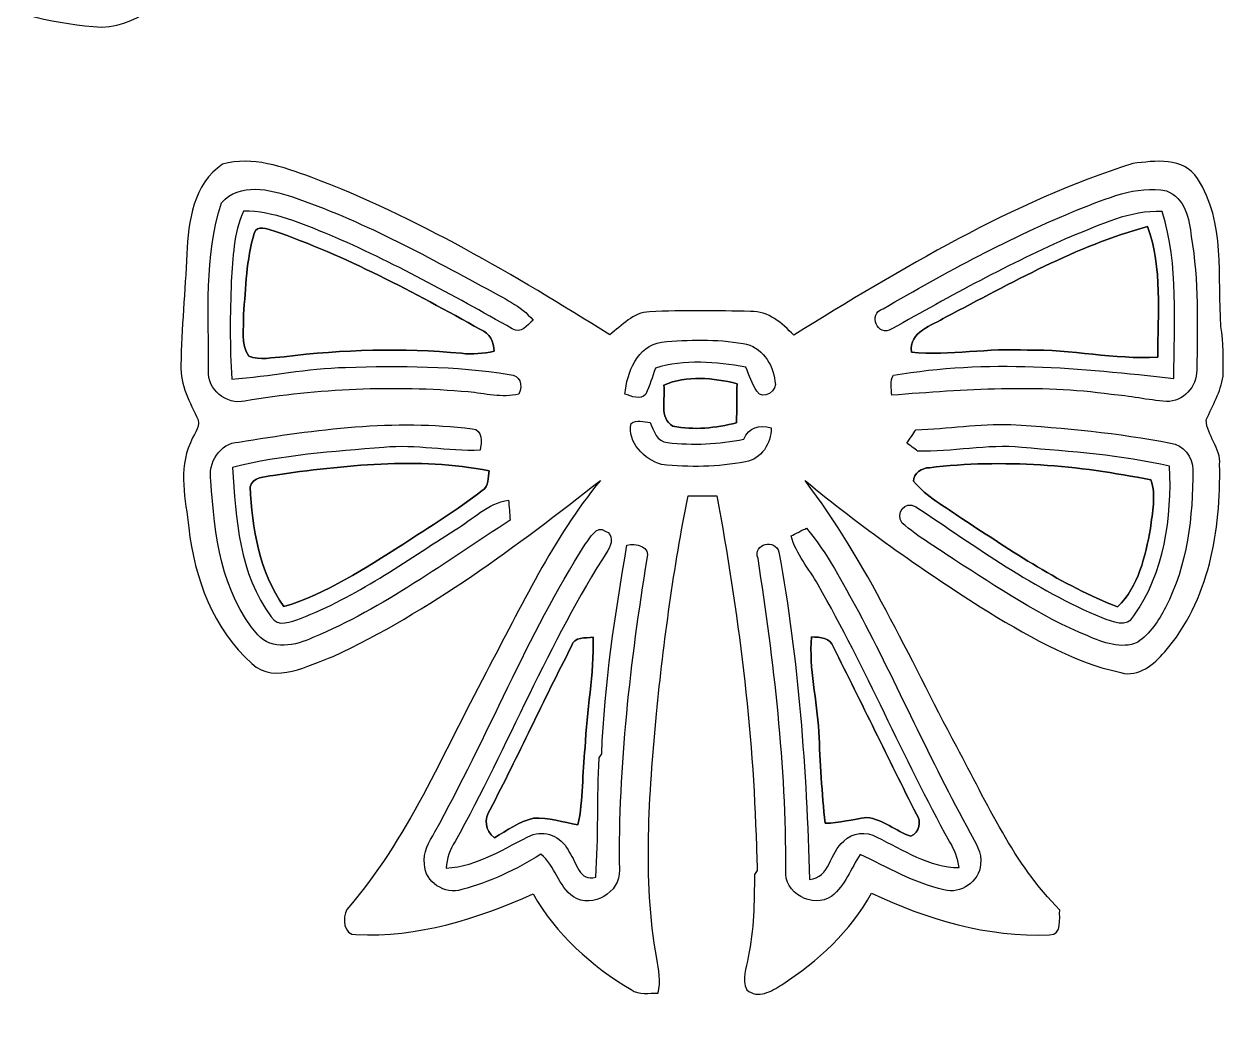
# Model space of a CAD drawing. Header units: centimetres. Extents: x -12.7 to 12.7, y -8.1 to 8.2.
# Drawn here: x 5.01 to 12.66, y -8.14 to -1.71 of the extents above; entities that cross this region are included whole.
import ezdxf

# ---------------------------------------------------------------- set-up
doc = ezdxf.new("R2010")
doc.units = ezdxf.units.CM
doc.header["$MEASUREMENT"] = 0
doc.layers.add('Camada 1', color=7, linetype='Continuous')

msp = doc.modelspace()

# ---------------------------------------------------------------- linework, layer by layer
at = {"layer": 'Camada 1', "color": 156}
for points, knots in [([(-12.16342, 7.82389), (-12.02901, 8.01793), (-11.81312, 8.16327), (-11.57287, 8.17562), (-11.57287, 8.17562), (-11.25749, 8.19079), (-10.94775, 8.10894), (-10.64718, 8.02181), (-10.64718, 8.02181), (-9.61178, 7.71136), (-8.64235, 7.22347), (-7.68208, 6.73488), (-7.68208, 6.73488), (-6.55038, 6.1355), (-5.43984, 5.4938), (-4.36633, 4.79531), (-4.36633, 4.79531), (-4.29718, 4.82847), (-4.26649, 4.9029), (-4.21428, 4.9544), (-4.21428, 4.9544), (-4.00861, 5.16008), (-3.71298, 5.26873), (-3.42299, 5.25144), (-3.42299, 5.25144), (-2.92805, 5.26345), (-2.43346, 5.24756), (-1.93852, 5.2518), (-1.93852, 5.2518), (-1.59349, 5.26767), (-1.23013, 5.10258), (-1.05516, 4.79777), (-1.05516, 4.79777), (-0.9084, 4.84716), (-0.79092, 4.95194), (-0.65863, 5.02849), (-0.65863, 5.02849), (0.74541, 5.90196), (2.18475, 6.72499), (3.68757, 7.4168), (3.68757, 7.4168), (4.36245, 7.71243), (5.04718, 8.00522), (5.77427, 8.14669), (5.77427, 8.14669), (6.05189, 8.19502), (6.37611, 8.21407), (6.60223, 8.01334), (6.60223, 8.01334), (6.94443, 7.71207), (7.07636, 7.23935), (7.11904, 6.80049), (7.11904, 6.80049), (7.11904, 6.80049), (7.13563, 6.77862), (7.13563, 6.77862), (7.13563, 6.77862), (7.17727, 6.11893), (7.1896, 5.45782), (7.23864, 4.79848), (7.23864, 4.79848), (7.26015, 4.38291), (7.29121, 3.94864), (7.12752, 3.55528), (7.12752, 3.55528), (7.06542, 3.40184), (6.91938, 3.28083), (6.91938, 3.10549), (6.91938, 3.10549), (6.89539, 2.92099), (7.08659, 2.82397), (7.13668, 2.66347), (7.13668, 2.66347), (7.30815, 2.18897), (7.18149, 1.68063), (7.13176, 1.19591), (7.13176, 1.19591), (7.04249, 0.28575), (6.74899, -0.63816), (6.12563, -1.32679), (6.12563, -1.32679), (5.96159, -1.51058), (5.77144, -1.72402), (5.50615, -1.73319), (5.50615, -1.73319), (4.93713, -1.70074), (4.4143, -1.44638), (3.90735, -1.20721), (3.90735, -1.20721), (2.55905, -0.51257), (1.31938, 0.37007), (0.10125, 1.26824), (0.10125, 1.26824), (-0.24659, 1.52435), (-0.58032, 1.79951), (-0.9331, 2.04893), (-0.9331, 2.04893), (-0.49354, 1.51553), (-0.13616, 0.92109), (0.2166, 0.32878), (0.2166, 0.32878), (0.96202, -0.97189), (1.61113, -2.32375), (2.30575, -3.65125), (2.30575, -3.65125), (2.65289, -4.31482), (3.01412, -4.97311), (3.43146, -5.59576), (3.43146, -5.59576), (3.67982, -5.95347), (3.94441, -6.30907), (4.28871, -6.58071), (4.28871, -6.58071), (4.34728, -6.62128), (4.32187, -6.69783), (4.31977, -6.7571), (4.31977, -6.7571), (3.89819, -6.83965), (3.46321, -6.82978), (3.03742, -6.7885), (3.03742, -6.7885), (2.13218, -6.68937), (1.25201, -6.40927), (0.43921, -6.00251), (0.43921, -6.00251), (-0.08149, -6.95959), (-0.97296, -7.66938), (-1.93922, -8.14034), (-1.93922, -8.14034), (-1.97838, -8.14034), (-2.01682, -8.13893), (-2.05563, -8.13611), (-2.05563, -8.13611), (-2.06657, -8.10472), (-2.07785, -8.07402), (-2.08879, -8.04333), (-2.08879, -8.04333), (-1.89018, -7.37904), (-1.82562, -6.68513), (-1.7854, -5.99617), (-1.7854, -5.99617), (-1.74166, -4.74768), (-1.81892, -3.49919), (-1.94734, -2.25812), (-1.94734, -2.25812), (-2.09303, -0.92499), (-2.28035, 0.40498), (-2.54282, 1.72049), (-2.54282, 1.72049), (-2.643, 1.71979), (-2.74355, 1.71979), (-2.84373, 1.72084), (-2.84373, 1.72084), (-3.06387, 0.56902), (-3.24238, -0.5909), (-3.37889, -1.75612), (-3.37889, -1.75612), (-3.48085, -2.66276), (-3.57258, -3.57222), (-3.59056, -4.48522), (-3.59056, -4.48522), (-3.59056, -4.48522), (-3.6068, -4.5099), (-3.6068, -4.5099), (-3.6068, -4.5099), (-3.62126, -5.47758), (-3.61914, -6.45195), (-3.44523, -7.40728), (-3.44523, -7.40728), (-3.42123, -7.65104), (-3.30022, -7.87858), (-3.30164, -8.12411), (-3.30164, -8.12411), (-3.36902, -8.14246), (-3.43853, -8.1428), (-3.5066, -8.12765), (-3.5066, -8.12765), (-3.64137, -8.01899), (-3.80576, -7.95937), (-3.95076, -7.86729), (-3.95076, -7.86729), (-4.71063, -7.41079), (-5.39503, -6.78992), (-5.82083, -6.00392), (-5.82083, -6.00392), (-7.0231, -6.59058), (-8.38693, -6.96382), (-9.72961, -6.76063), (-9.72961, -6.76063), (-9.73419, -6.70489), (-9.73454, -6.6488), (-9.72255, -6.59448), (-9.72255, -6.59448), (-9.55498, -6.52003), (-9.44315, -6.36693), (-9.31403, -6.24311), (-9.31403, -6.24311), (-8.90481, -5.78943), (-8.59049, -5.26167), (-8.27969, -4.73816), (-8.27969, -4.73816), (-7.69937, -3.71369), (-7.17727, -2.65782), (-6.64245, -1.60867), (-6.64245, -1.60867), (-5.98523, -0.34854), (-5.3333, 0.92816), (-4.45416, 2.0521), (-4.45416, 2.0521), (-5.37527, 1.34584), (-6.30202, 0.64557), (-7.26863, 0.00246), (-7.26863, 0.00246), (-8.01369, -0.49388), (-8.7764, -0.96979), (-9.58814, -1.35008), (-9.58814, -1.35008), (-9.99525, -1.52964), (-10.41823, -1.7018), (-10.86696, -1.73214), (-10.86696, -1.73214), (-11.07052, -1.73531), (-11.24655, -1.6083), (-11.37884, -1.46437), (-11.37884, -1.46437), (-12.06747, -0.78176), (-12.40613, 0.17814), (-12.50703, 1.12642), (-12.50703, 1.12642), (-12.55218, 1.63018), (-12.69964, 2.1537), (-12.52608, 2.64936), (-12.52608, 2.64936), (-12.48233, 2.81763), (-12.27701, 2.91429), (-12.30347, 3.10444), (-12.30347, 3.10444), (-12.29748, 3.25049), (-12.41036, 3.35704), (-12.4721, 3.47839), (-12.4721, 3.47839), (-12.62803, 3.78707), (-12.65307, 4.14197), (-12.63543, 4.48168), (-12.63543, 4.48168), (-12.60792, 4.67924), (-12.62486, 4.87927), (-12.60756, 5.07717), (-12.60756, 5.07717), (-12.57159, 5.55978), (-12.55465, 6.04343), (-12.53419, 6.52709), (-12.53419, 6.52709), (-12.50561, 6.97793), (-12.4213, 7.44326), (-12.16342, 7.82389)], [0, 0, 0, 0, 0.0153846, 0.0153846, 0.0153846, 0.0153846, 0.0307692, 0.0307692, 0.0307692, 0.0307692, 0.0461538, 0.0461538, 0.0461538, 0.0461538, 0.0615385, 0.0615385, 0.0615385, 0.0615385, 0.0769231, 0.0769231, 0.0769231, 0.0769231, 0.0923077, 0.0923077, 0.0923077, 0.0923077, 0.1076923, 0.1076923, 0.1076923, 0.1076923, 0.1230769, 0.1230769, 0.1230769, 0.1230769, 0.1384615, 0.1384615, 0.1384615, 0.1384615, 0.1538462, 0.1538462, 0.1538462, 0.1538462, 0.1692308, 0.1692308, 0.1692308, 0.1692308, 0.1846154, 0.1846154, 0.1846154, 0.1846154, 0.2, 0.2, 0.2, 0.2, 0.2153846, 0.2153846, 0.2153846, 0.2153846, 0.2307692, 0.2307692, 0.2307692, 0.2307692, 0.2461538, 0.2461538, 0.2461538, 0.2461538, 0.2615385, 0.2615385, 0.2615385, 0.2615385, 0.2769231, 0.2769231, 0.2769231, 0.2769231, 0.2923077, 0.2923077, 0.2923077, 0.2923077, 0.3076923, 0.3076923, 0.3076923, 0.3076923, 0.3230769, 0.3230769, 0.3230769, 0.3230769, 0.3384615, 0.3384615, 0.3384615, 0.3384615, 0.3538462, 0.3538462, 0.3538462, 0.3538462, 0.3692308, 0.3692308, 0.3692308, 0.3692308, 0.3846154, 0.3846154, 0.3846154, 0.3846154, 0.4, 0.4, 0.4, 0.4, 0.4153846, 0.4153846, 0.4153846, 0.4153846, 0.4307692, 0.4307692, 0.4307692, 0.4307692, 0.4461538, 0.4461538, 0.4461538, 0.4461538, 0.4615385, 0.4615385, 0.4615385, 0.4615385, 0.4769231, 0.4769231, 0.4769231, 0.4769231, 0.4923077, 0.4923077, 0.4923077, 0.4923077, 0.5076923, 0.5076923, 0.5076923, 0.5076923, 0.5230769, 0.5230769, 0.5230769, 0.5230769, 0.5384615, 0.5384615, 0.5384615, 0.5384615, 0.5538462, 0.5538462, 0.5538462, 0.5538462, 0.5692308, 0.5692308, 0.5692308, 0.5692308, 0.5846154, 0.5846154, 0.5846154, 0.5846154, 0.6, 0.6, 0.6, 0.6, 0.6153846, 0.6153846, 0.6153846, 0.6153846, 0.6307692, 0.6307692, 0.6307692, 0.6307692, 0.6461538, 0.6461538, 0.6461538, 0.6461538, 0.6615385, 0.6615385, 0.6615385, 0.6615385, 0.6769231, 0.6769231, 0.6769231, 0.6769231, 0.6923077, 0.6923077, 0.6923077, 0.6923077, 0.7076923, 0.7076923, 0.7076923, 0.7076923, 0.7230769, 0.7230769, 0.7230769, 0.7230769, 0.7384615, 0.7384615, 0.7384615, 0.7384615, 0.7538462, 0.7538462, 0.7538462, 0.7538462, 0.7692308, 0.7692308, 0.7692308, 0.7692308, 0.7846154, 0.7846154, 0.7846154, 0.7846154, 0.8, 0.8, 0.8, 0.8, 0.8153846, 0.8153846, 0.8153846, 0.8153846, 0.8307692, 0.8307692, 0.8307692, 0.8307692, 0.8461538, 0.8461538, 0.8461538, 0.8461538, 0.8615385, 0.8615385, 0.8615385, 0.8615385, 0.8769231, 0.8769231, 0.8769231, 0.8769231, 0.8923077, 0.8923077, 0.8923077, 0.8923077, 0.9076923, 0.9076923, 0.9076923, 0.9076923, 0.9230769, 0.9230769, 0.9230769, 0.9230769, 0.9384615, 0.9384615, 0.9384615, 0.9384615, 0.9538462, 0.9538462, 0.9538462, 0.9538462, 0.9692308, 0.9692308, 0.9692308, 0.9692308, 1, 1, 1, 1]), ([(6.27486, -2.60597), (6.46465, -2.55023), (6.6608, -2.62395), (6.83894, -2.68817), (6.83894, -2.68817), (7.51063, -2.94111), (8.13082, -3.31152), (8.73831, -3.69005), (8.73831, -3.69005), (8.81486, -3.63149), (8.88646, -3.54646), (8.99125, -3.54436), (8.99125, -3.54436), (9.20503, -3.53306), (9.41987, -3.53659), (9.634, -3.54188), (9.634, -3.54188), (9.74724, -3.53871), (9.83473, -3.61597), (9.90811, -3.69288), (9.90811, -3.69288), (10.5939, -3.26989), (11.29276, -2.84726), (12.06465, -2.60032), (12.06465, -2.60032), (12.20645, -2.58514), (12.38637, -2.55481), (12.47668, -2.69699), (12.47668, -2.69699), (12.65731, -2.97568), (12.60264, -3.32246), (12.62486, -3.63643), (12.62486, -3.63643), (12.64355, -3.7412), (12.64108, -3.84774), (12.63931, -3.95393), (12.63931, -3.95393), (12.62308, -4.05377), (12.57265, -4.14055), (12.53208, -4.23157), (12.53208, -4.23157), (12.53348, -4.3321), (12.62732, -4.41042), (12.61709, -4.51555), (12.61709, -4.51555), (12.62591, -4.93182), (12.55041, -5.38339), (12.2675, -5.70618), (12.2675, -5.70618), (12.19941, -5.78626), (12.10203, -5.87058), (11.98879, -5.83847), (11.98879, -5.83847), (11.66388, -5.76721), (11.37532, -5.59187), (11.09486, -5.42079), (11.09486, -5.42079), (10.70926, -5.17384), (10.33356, -4.9096), (9.98078, -4.61785), (9.98078, -4.61785), (10.37624, -5.13608), (10.63766, -5.73863), (10.94493, -6.31013), (10.94493, -6.31013), (11.13754, -6.66996), (11.30828, -7.05484), (11.60039, -7.34835), (11.60039, -7.34835), (11.5944, -7.40233), (11.61979, -7.50569), (11.53548, -7.50534), (11.53548, -7.50534), (11.14283, -7.52369), (10.75372, -7.40798), (10.40236, -7.24076), (10.40236, -7.24076), (10.27112, -7.48312), (10.06122, -7.67432), (9.83226, -7.82319), (9.83226, -7.82319), (9.76806, -7.86482), (9.67951, -7.9181), (9.61002, -7.85529), (9.61002, -7.85529), (9.57367, -7.78932), (9.60825, -7.71525), (9.61743, -7.6475), (9.61743, -7.6475), (9.65694, -7.47535), (9.65588, -7.29755), (9.6587, -7.12187), (9.6587, -7.12187), (9.6587, -7.12187), (9.67598, -7.09682), (9.67598, -7.09682), (9.67598, -7.09682), (9.67386, -7.04603), (9.6721, -6.99523), (9.67034, -6.94513), (9.67034, -6.94513), (9.65093, -6.19619), (9.55498, -5.45112), (9.41951, -4.71487), (9.41951, -4.71487), (9.35813, -4.71452), (9.2971, -4.71416), (9.23642, -4.71452), (9.23642, -4.71452), (9.144, -5.17313), (9.08156, -5.63667), (9.03427, -6.10164), (9.03427, -6.10164), (8.98806, -6.61775), (8.94644, -7.14162), (9.03639, -7.65598), (9.03639, -7.65598), (9.05087, -7.72829), (9.06144, -7.80274), (9.04662, -7.87646), (9.04662, -7.87646), (8.98806, -7.87471), (8.92352, -7.89305), (8.87341, -7.85388), (8.87341, -7.85388), (8.62117, -7.70536), (8.39576, -7.50181), (8.25076, -7.2457), (8.25076, -7.2457), (7.89763, -7.40409), (7.51416, -7.52369), (7.12328, -7.50464), (7.12328, -7.50464), (7.04391, -7.51134), (7.03615, -7.39527), (7.06542, -7.34447), (7.06542, -7.34447), (7.45172, -6.90209), (7.67644, -6.3507), (7.9509, -5.83812), (7.9509, -5.83812), (8.17421, -5.42113), (8.37564, -4.98403), (8.67833, -4.6168), (8.67833, -4.6168), (8.14458, -5.03519), (7.59529, -5.44688), (6.979, -5.73651), (6.979, -5.73651), (6.81848, -5.78943), (6.61317, -5.91679), (6.46041, -5.78131), (6.46041, -5.78131), (6.21488, -5.56224), (6.09669, -5.23733), (6.06, -4.91737), (6.06, -4.91737), (6.04061, -4.73886), (5.99157, -4.54942), (6.0706, -4.37797), (6.0706, -4.37797), (6.08612, -4.32893), (6.13127, -4.2859), (6.11962, -4.23157), (6.11962, -4.23157), (6.06918, -4.1208), (6.00428, -4.00967), (6.01027, -3.88372), (6.01027, -3.88372), (6.01486, -3.64701), (6.03708, -3.41136), (6.04731, -3.175), (6.04731, -3.175), (6.05649, -2.97144), (6.08965, -2.72661), (6.27486, -2.60597)], [0, 0, 0, 0, 0.0222222, 0.0222222, 0.0222222, 0.0222222, 0.0444444, 0.0444444, 0.0444444, 0.0444444, 0.0666667, 0.0666667, 0.0666667, 0.0666667, 0.0888889, 0.0888889, 0.0888889, 0.0888889, 0.1111111, 0.1111111, 0.1111111, 0.1111111, 0.1333333, 0.1333333, 0.1333333, 0.1333333, 0.1555556, 0.1555556, 0.1555556, 0.1555556, 0.1777778, 0.1777778, 0.1777778, 0.1777778, 0.2, 0.2, 0.2, 0.2, 0.2222222, 0.2222222, 0.2222222, 0.2222222, 0.2444444, 0.2444444, 0.2444444, 0.2444444, 0.2666667, 0.2666667, 0.2666667, 0.2666667, 0.2888889, 0.2888889, 0.2888889, 0.2888889, 0.3111111, 0.3111111, 0.3111111, 0.3111111, 0.3333333, 0.3333333, 0.3333333, 0.3333333, 0.3555556, 0.3555556, 0.3555556, 0.3555556, 0.3777778, 0.3777778, 0.3777778, 0.3777778, 0.4, 0.4, 0.4, 0.4, 0.4222222, 0.4222222, 0.4222222, 0.4222222, 0.4444444, 0.4444444, 0.4444444, 0.4444444, 0.4666667, 0.4666667, 0.4666667, 0.4666667, 0.4888889, 0.4888889, 0.4888889, 0.4888889, 0.5111111, 0.5111111, 0.5111111, 0.5111111, 0.5333333, 0.5333333, 0.5333333, 0.5333333, 0.5555556, 0.5555556, 0.5555556, 0.5555556, 0.5777778, 0.5777778, 0.5777778, 0.5777778, 0.6, 0.6, 0.6, 0.6, 0.6222222, 0.6222222, 0.6222222, 0.6222222, 0.6444444, 0.6444444, 0.6444444, 0.6444444, 0.6666667, 0.6666667, 0.6666667, 0.6666667, 0.6888889, 0.6888889, 0.6888889, 0.6888889, 0.7111111, 0.7111111, 0.7111111, 0.7111111, 0.7333333, 0.7333333, 0.7333333, 0.7333333, 0.7555556, 0.7555556, 0.7555556, 0.7555556, 0.7777778, 0.7777778, 0.7777778, 0.7777778, 0.8, 0.8, 0.8, 0.8, 0.8222222, 0.8222222, 0.8222222, 0.8222222, 0.8444444, 0.8444444, 0.8444444, 0.8444444, 0.8666667, 0.8666667, 0.8666667, 0.8666667, 0.8888889, 0.8888889, 0.8888889, 0.8888889, 0.9111111, 0.9111111, 0.9111111, 0.9111111, 0.9333333, 0.9333333, 0.9333333, 0.9333333, 0.9555556, 0.9555556, 0.9555556, 0.9555556, 1, 1, 1, 1]), ([(6.2685, -2.85043), (6.2685, -2.85043), (6.2685, -2.85043), (6.2685, -2.85043), (6.2685, -2.85043), (6.15667, -3.19369), (6.18737, -3.56129), (6.18666, -3.91653), (6.18666, -3.91653), (6.17536, -4.03859), (6.29954, -4.13843), (6.41702, -4.11127), (6.41702, -4.11127), (6.88552, -4.03294), (7.36316, -4.0125), (7.8366, -4.05377), (7.8366, -4.05377), (7.94349, -4.06364), (8.05285, -4.09256), (8.16044, -4.06752), (8.16044, -4.06752), (8.18656, -4.00649), (8.16997, -3.94723), (8.09837, -3.94194), (8.09837, -3.94194), (7.75404, -3.88832), (7.40445, -3.8862), (7.05731, -3.89748), (7.05731, -3.89748), (6.81426, -3.90313), (6.57577, -3.95498), (6.33377, -3.97157), (6.33377, -3.97157), (6.32001, -3.76519), (6.32247, -3.55811), (6.3306, -3.35173), (6.3306, -3.35173), (6.34188, -3.20075), (6.34364, -3.04341), (6.4082, -2.90371), (6.4082, -2.90371), (6.60152, -2.903), (6.78003, -2.98414), (6.95607, -3.05505), (6.95607, -3.05505), (7.35682, -3.2265), (7.73888, -3.43853), (8.11812, -3.65195), (8.11812, -3.65195), (8.17386, -3.68757), (8.21195, -3.63007), (8.24971, -3.59762), (8.24971, -3.59762), (8.1735, -3.50343), (8.05885, -3.45756), (7.95725, -3.39831), (7.95725, -3.39831), (7.55614, -3.18065), (7.15291, -2.9605), (6.71971, -2.8134), (6.71971, -2.8134), (6.57294, -2.76472), (6.38632, -2.71992), (6.2685, -2.85043)], [0, 0, 0, 0, 0.0588235, 0.0588235, 0.0588235, 0.0588235, 0.1176471, 0.1176471, 0.1176471, 0.1176471, 0.1764706, 0.1764706, 0.1764706, 0.1764706, 0.2352941, 0.2352941, 0.2352941, 0.2352941, 0.2941176, 0.2941176, 0.2941176, 0.2941176, 0.3529412, 0.3529412, 0.3529412, 0.3529412, 0.4117647, 0.4117647, 0.4117647, 0.4117647, 0.4705882, 0.4705882, 0.4705882, 0.4705882, 0.5294118, 0.5294118, 0.5294118, 0.5294118, 0.5882353, 0.5882353, 0.5882353, 0.5882353, 0.6470588, 0.6470588, 0.6470588, 0.6470588, 0.7058824, 0.7058824, 0.7058824, 0.7058824, 0.7647059, 0.7647059, 0.7647059, 0.7647059, 0.8235294, 0.8235294, 0.8235294, 0.8235294, 0.8823529, 0.8823529, 0.8823529, 0.8823529, 1, 1, 1, 1]), ([(11.71821, -2.89277), (11.71821, -2.89277), (11.71821, -2.89277), (11.71821, -2.89277), (11.71821, -2.89277), (11.28854, -3.07057), (10.87683, -3.29035), (10.47608, -3.52531), (10.47608, -3.52531), (10.37519, -3.55528), (10.44046, -3.7084), (10.53253, -3.65266), (10.53253, -3.65266), (10.90541, -3.44346), (11.28041, -3.23532), (11.67341, -3.06492), (11.67341, -3.06492), (11.85932, -2.99154), (12.04665, -2.89665), (12.25232, -2.90688), (12.25232, -2.90688), (12.35816, -3.25013), (12.32641, -3.61421), (12.32534, -3.96769), (12.32534, -3.96769), (11.73514, -3.90102), (11.13296, -3.84352), (10.54311, -3.94794), (10.54311, -3.94794), (10.51594, -3.98463), (10.53253, -4.03224), (10.53112, -4.07423), (10.53112, -4.07423), (10.99467, -4.03965), (11.46352, -4.00437), (11.92671, -4.06964), (11.92671, -4.06964), (12.04453, -4.07846), (12.16025, -4.10527), (12.27842, -4.11444), (12.27842, -4.11444), (12.38532, -4.11726), (12.47352, -4.0192), (12.4714, -3.91512), (12.4714, -3.91512), (12.47634, -3.63149), (12.48445, -3.3461), (12.43682, -3.06563), (12.43682, -3.06563), (12.42413, -2.95416), (12.39767, -2.8201), (12.27912, -2.77529), (12.27912, -2.77529), (12.08405, -2.73543), (11.89672, -2.82716), (11.71821, -2.89277)], [0, 0, 0, 0, 0.0666667, 0.0666667, 0.0666667, 0.0666667, 0.1333333, 0.1333333, 0.1333333, 0.1333333, 0.2, 0.2, 0.2, 0.2, 0.2666667, 0.2666667, 0.2666667, 0.2666667, 0.3333333, 0.3333333, 0.3333333, 0.3333333, 0.4, 0.4, 0.4, 0.4, 0.4666667, 0.4666667, 0.4666667, 0.4666667, 0.5333333, 0.5333333, 0.5333333, 0.5333333, 0.6, 0.6, 0.6, 0.6, 0.6666667, 0.6666667, 0.6666667, 0.6666667, 0.7333333, 0.7333333, 0.7333333, 0.7333333, 0.8, 0.8, 0.8, 0.8, 0.8666667, 0.8666667, 0.8666667, 0.8666667, 1, 1, 1, 1]), ([(6.477, -3.04553), (6.477, -3.04553), (6.477, -3.04553), (6.477, -3.04553), (6.477, -3.04553), (6.42549, -3.21168), (6.42267, -3.38949), (6.40856, -3.562), (6.40856, -3.562), (6.41314, -3.64878), (6.3881, -3.74931), (6.44172, -3.82588), (6.44172, -3.82588), (6.51262, -3.8548), (6.592, -3.83329), (6.66643, -3.82975), (6.66643, -3.82975), (7.04074, -3.78424), (7.41961, -3.77296), (7.79531, -3.80787), (7.79531, -3.80787), (7.86411, -3.81599), (7.93396, -3.81), (8.00206, -3.79518), (8.00206, -3.79518), (7.99994, -3.73415), (7.97665, -3.67875), (7.91632, -3.65653), (7.91632, -3.65653), (7.49123, -3.42089), (7.06049, -3.18805), (6.60011, -3.0286), (6.60011, -3.0286), (6.55849, -3.01978), (6.49393, -2.98555), (6.477, -3.04553)], [0, 0, 0, 0, 0.1, 0.1, 0.1, 0.1, 0.2, 0.2, 0.2, 0.2, 0.3, 0.3, 0.3, 0.3, 0.4, 0.4, 0.4, 0.4, 0.5, 0.5, 0.5, 0.5, 0.6, 0.6, 0.6, 0.6, 0.7, 0.7, 0.7, 0.7, 0.8, 0.8, 0.8, 0.8, 1, 1, 1, 1]), ([(10.87683, -3.57681), (10.87683, -3.57681), (10.87683, -3.57681), (10.87683, -3.57681), (10.87683, -3.57681), (10.78723, -3.63326), (10.6419, -3.66783), (10.65635, -3.80118), (10.65635, -3.80118), (10.90224, -3.8241), (11.14848, -3.7726), (11.39577, -3.78812), (11.39577, -3.78812), (11.6727, -3.77966), (11.94647, -3.84986), (12.22304, -3.83151), (12.22304, -3.83151), (12.22409, -3.55494), (12.25408, -3.26707), (12.15918, -3.00177), (12.15918, -3.00177), (11.70445, -3.1242), (11.29205, -3.36161), (10.87683, -3.57681)], [0, 0, 0, 0, 0.1428571, 0.1428571, 0.1428571, 0.1428571, 0.2857143, 0.2857143, 0.2857143, 0.2857143, 0.4285714, 0.4285714, 0.4285714, 0.4285714, 0.5714286, 0.5714286, 0.5714286, 0.5714286, 0.7142857, 0.7142857, 0.7142857, 0.7142857, 1, 1, 1, 1]), ([(8.83425, -4.06788), (8.83425, -4.06788), (8.83425, -4.06788), (8.83425, -4.06788), (8.83425, -4.06788), (8.87659, -4.07811), (8.93056, -4.11091), (8.96725, -4.06717), (8.96725, -4.06717), (8.99195, -4.01425), (9.00923, -3.95817), (9.02794, -3.90313), (9.02794, -3.90313), (9.21208, -3.84281), (9.41528, -3.86257), (9.6033, -3.89573), (9.6033, -3.89573), (9.62589, -3.94652), (9.64035, -4.00368), (9.67422, -4.04953), (9.67422, -4.04953), (9.70562, -4.11373), (9.81638, -4.04213), (9.78782, -3.98497), (9.78782, -3.98497), (9.77759, -3.87597), (9.70209, -3.76166), (9.58673, -3.7465), (9.58673, -3.7465), (9.41599, -3.71439), (9.2396, -3.72251), (9.0678, -3.73627), (9.0678, -3.73627), (8.91117, -3.76096), (8.84765, -3.92923), (8.83425, -4.06788)], [0, 0, 0, 0, 0.1, 0.1, 0.1, 0.1, 0.2, 0.2, 0.2, 0.2, 0.3, 0.3, 0.3, 0.3, 0.4, 0.4, 0.4, 0.4, 0.5, 0.5, 0.5, 0.5, 0.6, 0.6, 0.6, 0.6, 0.7, 0.7, 0.7, 0.7, 0.8, 0.8, 0.8, 0.8, 1, 1, 1, 1]), ([(9.0819, -4.01038), (9.0819, -4.01038), (9.0819, -4.01038), (9.0819, -4.01038), (9.0819, -4.01038), (9.0946, -4.09468), (9.04804, -4.21957), (9.1394, -4.27107), (9.1394, -4.27107), (9.27311, -4.29789), (9.41246, -4.28412), (9.54405, -4.24921), (9.54405, -4.24921), (9.5458, -4.16665), (9.54687, -4.08374), (9.54722, -4.0012), (9.54722, -4.0012), (9.39623, -3.96346), (9.2283, -3.94652), (9.0819, -4.01038)], [0, 0, 0, 0, 0.1666667, 0.1666667, 0.1666667, 0.1666667, 0.3333333, 0.3333333, 0.3333333, 0.3333333, 0.5, 0.5, 0.5, 0.5, 0.6666667, 0.6666667, 0.6666667, 0.6666667, 1, 1, 1, 1]), ([(6.37857, -4.37198), (6.37857, -4.37198), (6.37857, -4.37198), (6.37857, -4.37198), (6.37857, -4.37198), (6.25615, -4.37868), (6.18031, -4.50461), (6.20077, -4.61926), (6.20077, -4.61926), (6.22299, -4.95969), (6.26638, -5.33082), (6.49958, -5.59822), (6.49958, -5.59822), (6.58917, -5.70301), (6.74051, -5.66454), (6.84988, -5.61622), (6.84988, -5.61622), (7.30074, -5.42783), (7.69443, -5.13186), (8.10365, -4.86974), (8.10365, -4.86974), (8.10083, -4.82669), (8.09766, -4.78367), (8.09449, -4.74132), (8.09449, -4.74132), (7.96079, -4.76037), (7.86587, -4.86516), (7.75404, -4.93077), (7.75404, -4.93077), (7.43549, -5.13326), (7.12435, -5.35693), (6.77016, -5.49416), (6.77016, -5.49416), (6.71052, -5.51285), (6.62586, -5.55519), (6.58529, -5.48357), (6.58529, -5.48357), (6.37962, -5.21263), (6.35952, -4.85985), (6.33764, -4.53354), (6.33764, -4.53354), (6.65198, -4.45311), (6.97864, -4.43406), (7.30108, -4.40619), (7.30108, -4.40619), (7.50534, -4.38679), (7.70819, -4.43264), (7.91279, -4.42489), (7.91279, -4.42489), (7.92409, -4.3769), (7.93184, -4.29119), (7.86306, -4.28837), (7.86306, -4.28837), (7.3674, -4.22416), (6.86822, -4.2926), (6.37857, -4.37198)], [0, 0, 0, 0, 0.0666667, 0.0666667, 0.0666667, 0.0666667, 0.1333333, 0.1333333, 0.1333333, 0.1333333, 0.2, 0.2, 0.2, 0.2, 0.2666667, 0.2666667, 0.2666667, 0.2666667, 0.3333333, 0.3333333, 0.3333333, 0.3333333, 0.4, 0.4, 0.4, 0.4, 0.4666667, 0.4666667, 0.4666667, 0.4666667, 0.5333333, 0.5333333, 0.5333333, 0.5333333, 0.6, 0.6, 0.6, 0.6, 0.6666667, 0.6666667, 0.6666667, 0.6666667, 0.7333333, 0.7333333, 0.7333333, 0.7333333, 0.8, 0.8, 0.8, 0.8, 0.8666667, 0.8666667, 0.8666667, 0.8666667, 1, 1, 1, 1]), ([(8.87306, -4.25414), (8.87306, -4.25414), (8.87306, -4.25414), (8.87306, -4.25414), (8.87306, -4.25414), (8.84765, -4.37409), (8.95914, -4.48556), (9.0678, -4.51484), (9.0678, -4.51484), (9.24453, -4.53495), (9.42552, -4.53036), (9.60084, -4.49896), (9.60084, -4.49896), (9.70173, -4.48098), (9.76665, -4.38114), (9.76383, -4.28237), (9.76383, -4.28237), (9.6915, -4.26225), (9.61918, -4.27672), (9.59131, -4.35397), (9.59131, -4.35397), (9.43186, -4.38572), (9.26677, -4.3942), (9.10554, -4.37585), (9.10554, -4.37585), (9.03534, -4.37161), (9.01982, -4.2993), (8.99442, -4.2485), (8.99442, -4.2485), (8.95419, -4.2432), (8.90869, -4.22627), (8.87306, -4.25414)], [0, 0, 0, 0, 0.1111111, 0.1111111, 0.1111111, 0.1111111, 0.2222222, 0.2222222, 0.2222222, 0.2222222, 0.3333333, 0.3333333, 0.3333333, 0.3333333, 0.4444444, 0.4444444, 0.4444444, 0.4444444, 0.5555556, 0.5555556, 0.5555556, 0.5555556, 0.6666667, 0.6666667, 0.6666667, 0.6666667, 0.7777778, 0.7777778, 0.7777778, 0.7777778, 1, 1, 1, 1]), ([(10.68528, -4.29472), (10.68528, -4.29472), (10.68528, -4.29472), (10.68528, -4.29472), (10.68528, -4.29472), (10.67118, -4.31553), (10.64224, -4.35785), (10.62777, -4.37902), (10.62777, -4.37902), (10.64472, -4.39173), (10.67859, -4.41713), (10.69552, -4.42982), (10.69552, -4.42982), (10.91671, -4.43652), (11.1372, -4.38431), (11.35909, -4.40655), (11.35909, -4.40655), (11.67341, -4.43371), (11.99091, -4.45487), (12.29924, -4.52613), (12.29924, -4.52613), (12.31299, -4.85281), (12.26609, -5.20522), (12.07135, -5.47758), (12.07135, -5.47758), (12.02831, -5.558), (11.93095, -5.5118), (11.86709, -5.48852), (11.86709, -5.48852), (11.44198, -5.31142), (11.06628, -5.03836), (10.68563, -4.7833), (10.68563, -4.7833), (10.61225, -4.73991), (10.55334, -4.82669), (10.5978, -4.88738), (10.5978, -4.88738), (10.7001, -4.97662), (10.81933, -5.04437), (10.93082, -5.12197), (10.93082, -5.12197), (11.20493, -5.29624), (11.4755, -5.48111), (11.77783, -5.60528), (11.77783, -5.60528), (11.87626, -5.64656), (11.99056, -5.69241), (12.09604, -5.64585), (12.09604, -5.64585), (12.17471, -5.59082), (12.22974, -5.50827), (12.27278, -5.42361), (12.27278, -5.42361), (12.41178, -5.15549), (12.44776, -4.84645), (12.44635, -4.54837), (12.44635, -4.54837), (12.4474, -4.46722), (12.38637, -4.38996), (12.30524, -4.37938), (12.30524, -4.37938), (11.97044, -4.31341), (11.63002, -4.28237), (11.28994, -4.26049), (11.28994, -4.26049), (11.08779, -4.25484), (10.88707, -4.2873), (10.68528, -4.29472)], [0, 0, 0, 0, 0.0555556, 0.0555556, 0.0555556, 0.0555556, 0.1111111, 0.1111111, 0.1111111, 0.1111111, 0.1666667, 0.1666667, 0.1666667, 0.1666667, 0.2222222, 0.2222222, 0.2222222, 0.2222222, 0.2777778, 0.2777778, 0.2777778, 0.2777778, 0.3333333, 0.3333333, 0.3333333, 0.3333333, 0.3888889, 0.3888889, 0.3888889, 0.3888889, 0.4444444, 0.4444444, 0.4444444, 0.4444444, 0.5, 0.5, 0.5, 0.5, 0.5555556, 0.5555556, 0.5555556, 0.5555556, 0.6111111, 0.6111111, 0.6111111, 0.6111111, 0.6666667, 0.6666667, 0.6666667, 0.6666667, 0.7222222, 0.7222222, 0.7222222, 0.7222222, 0.7777778, 0.7777778, 0.7777778, 0.7777778, 0.8333333, 0.8333333, 0.8333333, 0.8333333, 0.8888889, 0.8888889, 0.8888889, 0.8888889, 1, 1, 1, 1]), ([(6.59694, -4.58399), (6.59694, -4.58399), (6.59694, -4.58399), (6.59694, -4.58399), (6.59694, -4.58399), (6.54332, -4.59634), (6.46923, -4.59176), (6.44983, -4.65666), (6.44983, -4.65666), (6.46358, -4.9209), (6.50699, -5.19852), (6.66503, -5.41901), (6.66503, -5.41901), (6.93949, -5.33471), (7.18043, -5.17489), (7.42138, -5.02355), (7.42138, -5.02355), (7.59142, -4.91208), (7.76639, -4.80589), (7.92656, -4.68029), (7.92656, -4.68029), (7.97207, -4.65349), (7.96254, -4.59809), (7.97031, -4.55436), (7.97031, -4.55436), (7.51592, -4.46722), (7.05061, -4.51943), (6.59694, -4.58399)], [0, 0, 0, 0, 0.125, 0.125, 0.125, 0.125, 0.25, 0.25, 0.25, 0.25, 0.375, 0.375, 0.375, 0.375, 0.5, 0.5, 0.5, 0.5, 0.625, 0.625, 0.625, 0.625, 0.75, 0.75, 0.75, 0.75, 1, 1, 1, 1]), ([(10.77066, -4.53531), (10.77066, -4.53531), (10.77066, -4.53531), (10.77066, -4.53531), (10.77066, -4.53531), (10.72337, -4.53672), (10.67011, -4.56952), (10.67045, -4.62209), (10.67045, -4.62209), (10.75336, -4.72298), (10.87296, -4.7833), (10.97738, -4.8588), (10.97738, -4.8588), (11.29595, -5.06552), (11.61167, -5.28319), (11.96833, -5.42042), (11.96833, -5.42042), (12.10344, -5.29166), (12.14191, -5.09869), (12.17789, -4.92266), (12.17789, -4.92266), (12.18776, -4.82141), (12.21493, -4.71134), (12.1793, -4.61362), (12.1793, -4.61362), (11.71857, -4.51908), (11.23984, -4.47922), (10.77066, -4.53531)], [0, 0, 0, 0, 0.125, 0.125, 0.125, 0.125, 0.25, 0.25, 0.25, 0.25, 0.375, 0.375, 0.375, 0.375, 0.5, 0.5, 0.5, 0.5, 0.625, 0.625, 0.625, 0.625, 0.75, 0.75, 0.75, 0.75, 1, 1, 1, 1]), ([(8.58237, -5.0225), (8.58237, -5.0225), (8.58237, -5.0225), (8.58237, -5.0225), (8.58237, -5.0225), (8.21195, -5.60458), (7.96042, -6.25086), (7.62494, -6.85165), (7.62494, -6.85165), (7.59037, -6.91479), (7.54661, -6.98076), (7.55896, -7.05696), (7.55896, -7.05696), (7.56143, -7.17232), (7.68948, -7.25204), (7.79709, -7.21854), (7.79709, -7.21854), (7.97489, -7.17091), (8.14422, -7.09188), (8.2998, -6.99381), (8.2998, -6.99381), (8.39152, -7.06683), (8.41058, -7.19737), (8.50688, -7.2651), (8.50688, -7.2651), (8.62929, -7.33848), (8.80497, -7.239), (8.79897, -7.09471), (8.79897, -7.09471), (8.78981, -6.43042), (8.86848, -5.76932), (8.97325, -5.11422), (8.97325, -5.11422), (9.00077, -5.03624), (8.90235, -5.01227), (8.84695, -5.02813), (8.84695, -5.02813), (8.77181, -5.4677), (8.70408, -5.91043), (8.6868, -6.35599), (8.6868, -6.35599), (8.6868, -6.35599), (8.67056, -6.38104), (8.67056, -6.38104), (8.67056, -6.38104), (8.65611, -6.63327), (8.66739, -6.88693), (8.6487, -7.1388), (8.6487, -7.1388), (8.54357, -7.17337), (8.5291, -7.0432), (8.48042, -6.98112), (8.48042, -6.98112), (8.44267, -6.89504), (8.34424, -6.83965), (8.25146, -6.86822), (8.25146, -6.86822), (8.07154, -6.94937), (7.9001, -7.07284), (7.69654, -7.08166), (7.69654, -7.08166), (7.7022, -7.02132), (7.72125, -6.96348), (7.7537, -6.91232), (7.7537, -6.91232), (8.09412, -6.30449), (8.34565, -5.64797), (8.72666, -5.0627), (8.72666, -5.0627), (8.74959, -5.02708), (8.76477, -4.95335), (8.70973, -4.93923), (8.70973, -4.93923), (8.65328, -4.89654), (8.61094, -4.98581), (8.58237, -5.0225)], [0, 0, 0, 0, 0.05, 0.05, 0.05, 0.05, 0.1, 0.1, 0.1, 0.1, 0.15, 0.15, 0.15, 0.15, 0.2, 0.2, 0.2, 0.2, 0.25, 0.25, 0.25, 0.25, 0.3, 0.3, 0.3, 0.3, 0.35, 0.35, 0.35, 0.35, 0.4, 0.4, 0.4, 0.4, 0.45, 0.45, 0.45, 0.45, 0.5, 0.5, 0.5, 0.5, 0.55, 0.55, 0.55, 0.55, 0.6, 0.6, 0.6, 0.6, 0.65, 0.65, 0.65, 0.65, 0.7, 0.7, 0.7, 0.7, 0.75, 0.75, 0.75, 0.75, 0.8, 0.8, 0.8, 0.8, 0.85, 0.85, 0.85, 0.85, 0.9, 0.9, 0.9, 0.9, 1, 1, 1, 1]), ([(9.89188, -4.96851), (9.89188, -4.96851), (9.89188, -4.96851), (9.89188, -4.96851), (9.89188, -4.96851), (9.92116, -5.08599), (10.00619, -5.17666), (10.06298, -5.28109), (10.06298, -5.28109), (10.3692, -5.81096), (10.60202, -6.37892), (10.89976, -6.91339), (10.89976, -6.91339), (10.92975, -6.96419), (10.95162, -7.01957), (10.96081, -7.07884), (10.96081, -7.07884), (10.76854, -7.07813), (10.60309, -6.9656), (10.43622, -6.8841), (10.43622, -6.8841), (10.3692, -6.84635), (10.2803, -6.85411), (10.22667, -6.91056), (10.22667, -6.91056), (10.1367, -6.97934), (10.13989, -7.14409), (10.00794, -7.15398), (10.00794, -7.15398), (9.98996, -6.45724), (9.93916, -5.7598), (9.81428, -5.0733), (9.81428, -5.0733), (9.79275, -4.98369), (9.646, -5.01791), (9.68092, -5.11245), (9.68092, -5.11245), (9.78288, -5.76757), (9.86013, -6.42902), (9.85767, -7.09295), (9.85767, -7.09295), (9.84179, -7.2411), (10.03087, -7.34165), (10.14942, -7.26086), (10.14942, -7.26086), (10.23443, -7.19208), (10.27289, -7.08483), (10.33003, -6.99452), (10.33003, -6.99452), (10.5043, -7.07636), (10.67364, -7.17656), (10.86343, -7.21995), (10.86343, -7.21995), (10.96892, -7.24992), (11.09027, -7.16738), (11.09661, -7.05801), (11.09661, -7.05801), (11.10826, -6.98287), (11.0624, -6.91973), (11.03066, -6.85694), (11.03066, -6.85694), (10.77629, -6.39655), (10.56534, -5.91431), (10.3198, -5.45007), (10.3198, -5.45007), (10.2182, -5.26837), (10.12472, -5.07929), (9.98855, -4.92054), (9.98855, -4.92054), (9.96421, -4.93253), (9.91588, -4.95652), (9.89188, -4.96851)], [0, 0, 0, 0, 0.0526316, 0.0526316, 0.0526316, 0.0526316, 0.1052632, 0.1052632, 0.1052632, 0.1052632, 0.1578947, 0.1578947, 0.1578947, 0.1578947, 0.2105263, 0.2105263, 0.2105263, 0.2105263, 0.2631579, 0.2631579, 0.2631579, 0.2631579, 0.3157895, 0.3157895, 0.3157895, 0.3157895, 0.3684211, 0.3684211, 0.3684211, 0.3684211, 0.4210526, 0.4210526, 0.4210526, 0.4210526, 0.4736842, 0.4736842, 0.4736842, 0.4736842, 0.5263158, 0.5263158, 0.5263158, 0.5263158, 0.5789474, 0.5789474, 0.5789474, 0.5789474, 0.6315789, 0.6315789, 0.6315789, 0.6315789, 0.6842105, 0.6842105, 0.6842105, 0.6842105, 0.7368421, 0.7368421, 0.7368421, 0.7368421, 0.7894737, 0.7894737, 0.7894737, 0.7894737, 0.8421053, 0.8421053, 0.8421053, 0.8421053, 0.8947368, 0.8947368, 0.8947368, 0.8947368, 1, 1, 1, 1]), ([(8.49488, -5.67055), (8.49488, -5.67055), (8.49488, -5.67055), (8.49488, -5.67055), (8.49488, -5.67055), (8.31708, -6.0138), (8.15552, -6.36588), (7.97701, -6.70913), (7.97701, -6.70913), (7.93574, -6.76909), (7.94597, -6.84318), (8.00381, -6.88833), (8.00381, -6.88833), (8.08426, -6.84176), (8.16256, -6.78709), (8.25324, -6.76346), (8.25324, -6.76346), (8.34884, -6.75993), (8.44161, -6.79026), (8.5351, -6.8072), (8.5351, -6.8072), (8.57179, -6.64598), (8.56051, -6.47912), (8.58061, -6.31577), (8.58061, -6.31577), (8.58906, -6.08083), (8.63917, -5.84904), (8.63247, -5.6141), (8.63247, -5.6141), (8.58202, -5.61974), (8.51217, -5.60704), (8.49488, -5.67055)], [0, 0, 0, 0, 0.1111111, 0.1111111, 0.1111111, 0.1111111, 0.2222222, 0.2222222, 0.2222222, 0.2222222, 0.3333333, 0.3333333, 0.3333333, 0.3333333, 0.4444444, 0.4444444, 0.4444444, 0.4444444, 0.5555556, 0.5555556, 0.5555556, 0.5555556, 0.6666667, 0.6666667, 0.6666667, 0.6666667, 0.7777778, 0.7777778, 0.7777778, 0.7777778, 1, 1, 1, 1]), ([(10.021, -5.61199), (10.021, -5.61199), (10.021, -5.61199), (10.021, -5.61199), (10.021, -5.61199), (10.00371, -5.81447), (10.05733, -6.01345), (10.06756, -6.21524), (10.06756, -6.21524), (10.07638, -6.40927), (10.08661, -6.60364), (10.10778, -6.79696), (10.10778, -6.79696), (10.19739, -6.79484), (10.28417, -6.77087), (10.37342, -6.76063), (10.37342, -6.76063), (10.47643, -6.76945), (10.5558, -6.84742), (10.65213, -6.87882), (10.65213, -6.87882), (10.70785, -6.85341), (10.72268, -6.7878), (10.68882, -6.7391), (10.68882, -6.7391), (10.5096, -6.38668), (10.33992, -6.02967), (10.16034, -5.6776), (10.16034, -5.6776), (10.14095, -5.61374), (10.07497, -5.6134), (10.021, -5.61199)], [0, 0, 0, 0, 0.1111111, 0.1111111, 0.1111111, 0.1111111, 0.2222222, 0.2222222, 0.2222222, 0.2222222, 0.3333333, 0.3333333, 0.3333333, 0.3333333, 0.4444444, 0.4444444, 0.4444444, 0.4444444, 0.5555556, 0.5555556, 0.5555556, 0.5555556, 0.6666667, 0.6666667, 0.6666667, 0.6666667, 0.7777778, 0.7777778, 0.7777778, 0.7777778, 1, 1, 1, 1])]:
    msp.add_open_spline(points, degree=3, knots=knots, dxfattribs=at)
at = {"layer": 'Camada 1', "color": 168}
for points, knots in [([(6.477, -3.04553), (6.49393, -2.98555), (6.55849, -3.01978), (6.60011, -3.0286), (6.60011, -3.0286), (7.06049, -3.18805), (7.49123, -3.42089), (7.91632, -3.65653), (7.91632, -3.65653), (7.97665, -3.67875), (7.99994, -3.73415), (8.00206, -3.79518), (8.00206, -3.79518), (7.93396, -3.81), (7.86411, -3.81599), (7.79531, -3.80787), (7.79531, -3.80787), (7.41961, -3.77296), (7.04074, -3.78424), (6.66643, -3.82975), (6.66643, -3.82975), (6.592, -3.83329), (6.51262, -3.8548), (6.44172, -3.82588), (6.44172, -3.82588), (6.3881, -3.74931), (6.41314, -3.64878), (6.40856, -3.562), (6.40856, -3.562), (6.42267, -3.38949), (6.42549, -3.21168), (6.477, -3.04553)], [0, 0, 0, 0, 0.1111111, 0.1111111, 0.1111111, 0.1111111, 0.2222222, 0.2222222, 0.2222222, 0.2222222, 0.3333333, 0.3333333, 0.3333333, 0.3333333, 0.4444444, 0.4444444, 0.4444444, 0.4444444, 0.5555556, 0.5555556, 0.5555556, 0.5555556, 0.6666667, 0.6666667, 0.6666667, 0.6666667, 0.7777778, 0.7777778, 0.7777778, 0.7777778, 1, 1, 1, 1]), ([(10.87683, -3.57681), (11.29205, -3.36161), (11.70445, -3.1242), (12.15918, -3.00177), (12.15918, -3.00177), (12.25408, -3.26707), (12.22409, -3.55494), (12.22304, -3.83151), (12.22304, -3.83151), (11.94647, -3.84986), (11.6727, -3.77966), (11.39577, -3.78812), (11.39577, -3.78812), (11.14848, -3.7726), (10.90224, -3.8241), (10.65635, -3.80118), (10.65635, -3.80118), (10.6419, -3.66783), (10.78723, -3.63326), (10.87683, -3.57681)], [0, 0, 0, 0, 0.1666667, 0.1666667, 0.1666667, 0.1666667, 0.3333333, 0.3333333, 0.3333333, 0.3333333, 0.5, 0.5, 0.5, 0.5, 0.6666667, 0.6666667, 0.6666667, 0.6666667, 1, 1, 1, 1]), ([(9.0819, -4.01038), (9.2283, -3.94652), (9.39623, -3.96346), (9.54722, -4.0012), (9.54722, -4.0012), (9.54687, -4.08374), (9.5458, -4.16665), (9.54405, -4.24921), (9.54405, -4.24921), (9.41246, -4.28412), (9.27311, -4.29789), (9.1394, -4.27107), (9.1394, -4.27107), (9.04804, -4.21957), (9.0946, -4.09468), (9.0819, -4.01038)], [0, 0, 0, 0, 0.2, 0.2, 0.2, 0.2, 0.4, 0.4, 0.4, 0.4, 0.6, 0.6, 0.6, 0.6, 1, 1, 1, 1]), ([(6.59694, -4.58399), (7.05061, -4.51943), (7.51592, -4.46722), (7.97031, -4.55436), (7.97031, -4.55436), (7.96254, -4.59809), (7.97207, -4.65349), (7.92656, -4.68029), (7.92656, -4.68029), (7.76639, -4.80589), (7.59142, -4.91208), (7.42138, -5.02355), (7.42138, -5.02355), (7.18043, -5.17489), (6.93949, -5.33471), (6.66503, -5.41901), (6.66503, -5.41901), (6.50699, -5.19852), (6.46358, -4.9209), (6.44983, -4.65666), (6.44983, -4.65666), (6.46923, -4.59176), (6.54332, -4.59634), (6.59694, -4.58399)], [0, 0, 0, 0, 0.1428571, 0.1428571, 0.1428571, 0.1428571, 0.2857143, 0.2857143, 0.2857143, 0.2857143, 0.4285714, 0.4285714, 0.4285714, 0.4285714, 0.5714286, 0.5714286, 0.5714286, 0.5714286, 0.7142857, 0.7142857, 0.7142857, 0.7142857, 1, 1, 1, 1]), ([(10.77066, -4.53531), (11.23984, -4.47922), (11.71857, -4.51908), (12.1793, -4.61362), (12.1793, -4.61362), (12.21493, -4.71134), (12.18776, -4.82141), (12.17789, -4.92266), (12.17789, -4.92266), (12.14191, -5.09869), (12.10344, -5.29166), (11.96833, -5.42042), (11.96833, -5.42042), (11.61167, -5.28319), (11.29595, -5.06552), (10.97738, -4.8588), (10.97738, -4.8588), (10.87296, -4.7833), (10.75336, -4.72298), (10.67045, -4.62209), (10.67045, -4.62209), (10.67011, -4.56952), (10.72337, -4.53672), (10.77066, -4.53531)], [0, 0, 0, 0, 0.1428571, 0.1428571, 0.1428571, 0.1428571, 0.2857143, 0.2857143, 0.2857143, 0.2857143, 0.4285714, 0.4285714, 0.4285714, 0.4285714, 0.5714286, 0.5714286, 0.5714286, 0.5714286, 0.7142857, 0.7142857, 0.7142857, 0.7142857, 1, 1, 1, 1]), ([(8.49488, -5.67055), (8.51217, -5.60704), (8.58202, -5.61974), (8.63247, -5.6141), (8.63247, -5.6141), (8.63917, -5.84904), (8.58906, -6.08083), (8.58061, -6.31577), (8.58061, -6.31577), (8.56051, -6.47912), (8.57179, -6.64598), (8.5351, -6.8072), (8.5351, -6.8072), (8.44161, -6.79026), (8.34884, -6.75993), (8.25324, -6.76346), (8.25324, -6.76346), (8.16256, -6.78709), (8.08426, -6.84176), (8.00381, -6.88833), (8.00381, -6.88833), (7.94597, -6.84318), (7.93574, -6.76909), (7.97701, -6.70913), (7.97701, -6.70913), (8.15552, -6.36588), (8.31708, -6.0138), (8.49488, -5.67055)], [0, 0, 0, 0, 0.125, 0.125, 0.125, 0.125, 0.25, 0.25, 0.25, 0.25, 0.375, 0.375, 0.375, 0.375, 0.5, 0.5, 0.5, 0.5, 0.625, 0.625, 0.625, 0.625, 0.75, 0.75, 0.75, 0.75, 1, 1, 1, 1]), ([(10.021, -5.61199), (10.07497, -5.6134), (10.14095, -5.61374), (10.16034, -5.6776), (10.16034, -5.6776), (10.33992, -6.02967), (10.5096, -6.38668), (10.68882, -6.7391), (10.68882, -6.7391), (10.72268, -6.7878), (10.70785, -6.85341), (10.65213, -6.87882), (10.65213, -6.87882), (10.5558, -6.84742), (10.47643, -6.76945), (10.37342, -6.76063), (10.37342, -6.76063), (10.28417, -6.77087), (10.19739, -6.79484), (10.10778, -6.79696), (10.10778, -6.79696), (10.08661, -6.60364), (10.07638, -6.40927), (10.06756, -6.21524), (10.06756, -6.21524), (10.05733, -6.01345), (10.00371, -5.81447), (10.021, -5.61199)], [0, 0, 0, 0, 0.125, 0.125, 0.125, 0.125, 0.25, 0.25, 0.25, 0.25, 0.375, 0.375, 0.375, 0.375, 0.5, 0.5, 0.5, 0.5, 0.625, 0.625, 0.625, 0.625, 0.75, 0.75, 0.75, 0.75, 1, 1, 1, 1])]:
    msp.add_open_spline(points, degree=3, knots=knots, dxfattribs=at)

doc.saveas('drawing.dxf')
